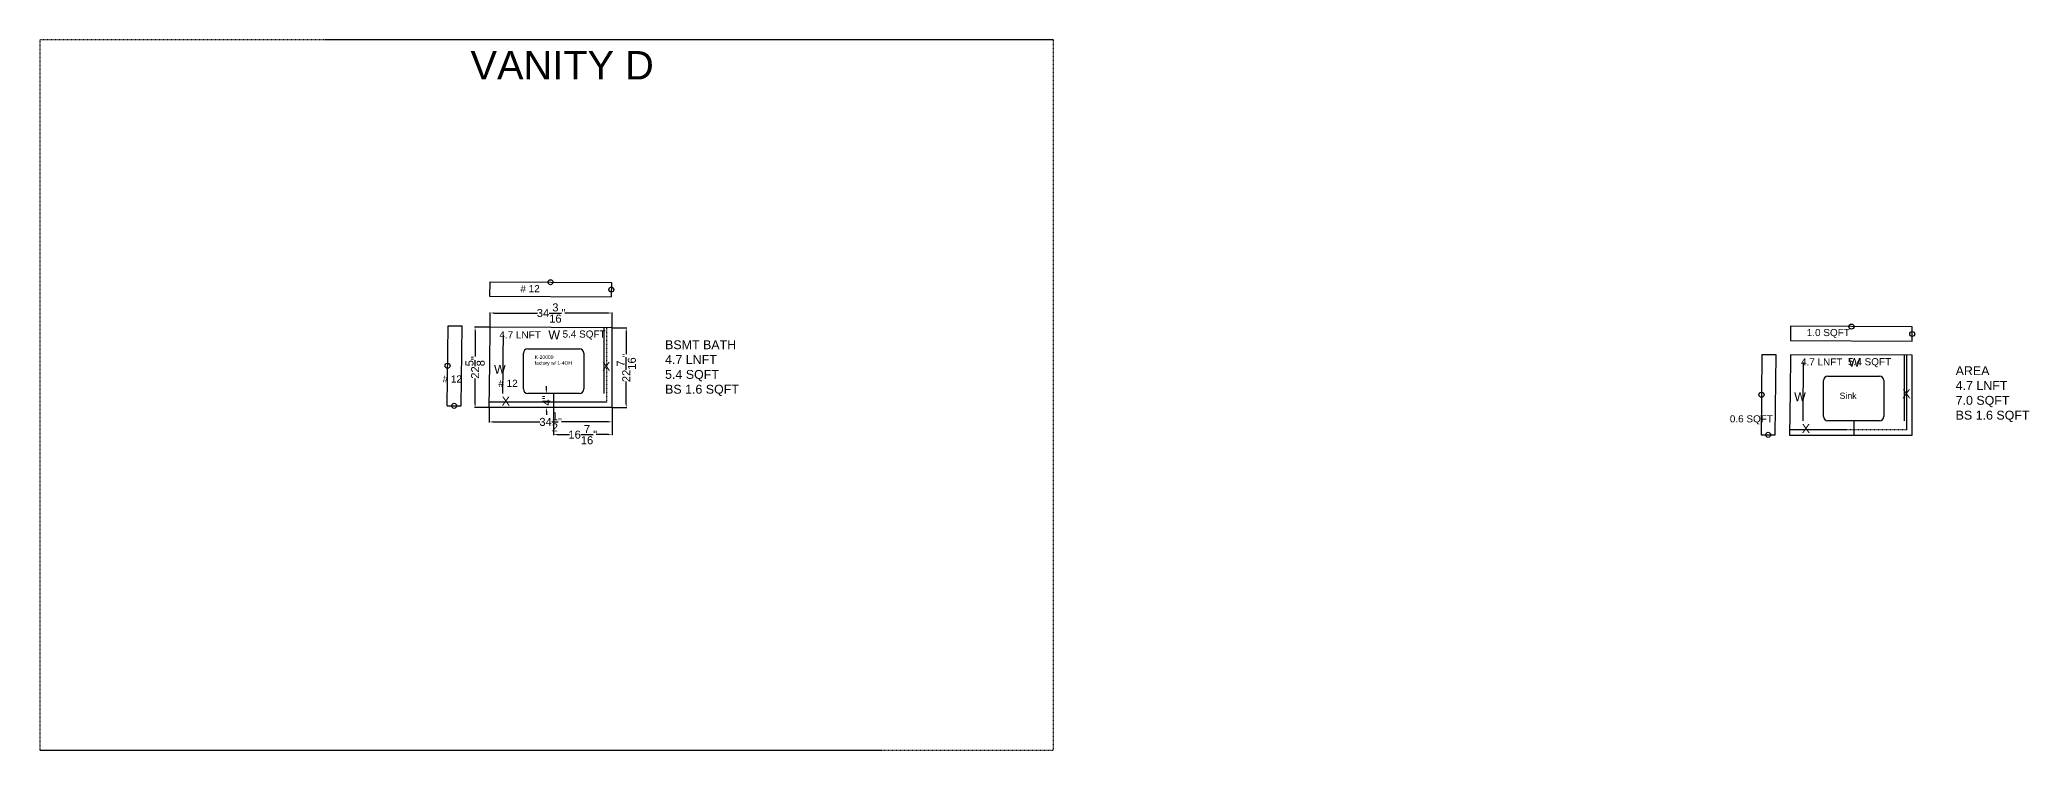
# Model space of a CAD drawing. Extents: x -347 to 953, y -714 to 758.
# Drawn here: x 365 to 924, y -714 to -514 of the extents above; entities that cross this region are included whole.
import ezdxf
from ezdxf.enums import TextEntityAlignment as Align

# ---------------------------------------------------------------- set-up
doc = ezdxf.new("R2010")
doc.units = 0
doc.header["$MEASUREMENT"] = 0
doc.linetypes.add('DASHED', pattern=[0.75, 0.5, -0.25])
doc.layers.get('0').update_dxf_attribs({"linetype": 'CONTINUOUS'})
doc.layers.get('Defpoints').update_dxf_attribs({"linetype": 'CONTINUOUS'})
for name, color, linetype in [('_CURVE', 7, 'CONTINUOUS'), ('BACK_SPLASH', 211, 'CONTINUOUS'), ('BLUE_BLUE', 5, 'CONTINUOUS'), ('GREEN_TEXT', 90, 'CONTINUOUS'), ('ORANGE_CABS', 30, 'DASHED'), ('RED_WALL', 1, 'CONTINUOUS')]:
    doc.layers.add(name, color=color, linetype=linetype)
doc.layers.add('No Print', color=8, linetype='CONTINUOUS', plot=False)
doc.styles.add('Model Text', font='arial.ttf', dxfattribs={"height": 2})
doc.styles.get("Standard").update_dxf_attribs({"font": 'arial.ttf'})
doc.dimstyles.get("Standard").update_dxf_attribs({"dimtxt": 2.25, "dimasz": 1, "dimexe": 0.18, "dimexo": 0.0625, "dimgap": 0.09, "dimtad": 0, "dimdec": 4, "dimzin": 0, "dimdsep": 46, "dimlunit": 5, "dimtxsty": 'Standard', "dimcen": 1, "dimclrd": 3, "dimclre": 3, "dimadec": 0, "dimazin": 0, "dimtfac": 1, "dimtdec": 4, "dimtofl": 0, "dimtmove": 0, "dimatfit": 3, "dimfxl": 1, "dimtolj": 1, "dimtzin": 0, "dimarcsym": 0})

# ---------------------------------------------------------------- blocks, each defined once
blk = doc.blocks.new('*D160')
at = {"color": 3, "linetype": 'Continuous', "lineweight": -2, "transparency": 16777216}
for p, q in [((491.42, -594.54), (491.42, -590.42)), ((492.42, -590.6), (504.69, -590.6)), ((524.64, -590.6), (512.36, -590.6)), ((525.64, -594.72), (525.64, -590.42))]:
    blk.add_line(p, q, dxfattribs=at)
at = {"color": 3, "linetype": 'Continuous', "transparency": 16777216}
for points in [[(492.42, -590.44), (492.42, -590.77), (491.42, -590.6)], [(524.64, -590.44), (524.64, -590.77), (525.64, -590.6)]]:
    blk.add_solid(points, dxfattribs=at)
at = {"layer": 'Defpoints', "color": 0, "linetype": 'Continuous', "transparency": 16777216}
for p in [(525.64, -590.6), (491.42, -594.6), (525.64, -594.78)]:
    blk.add_point(p, dxfattribs=at)
at = {"color": 0, "linetype": 'Continuous', "transparency": 16777216, "insert": (508.53, -590.6), "char_height": 2.25, "attachment_point": 5}
blk.add_mtext('\\A1;34{\\H1x;\\S3/16;}"', dxfattribs=at)
blk = doc.blocks.new('*D161')
at = {"color": 3, "linetype": 'Continuous', "lineweight": -2, "transparency": 16777216}
for p, q in [((525.7, -594.78), (529.82, -594.78)), ((529.64, -595.78), (529.64, -602.14)), ((529.64, -616.22), (529.64, -609.86)), ((525.7, -617.22), (529.82, -617.22))]:
    blk.add_line(p, q, dxfattribs=at)
at = {"color": 3, "linetype": 'Continuous', "transparency": 16777216}
for points in [[(529.47, -595.78), (529.8, -595.78), (529.64, -594.78)], [(529.47, -616.22), (529.8, -616.22), (529.64, -617.22)]]:
    blk.add_solid(points, dxfattribs=at)
at = {"layer": 'Defpoints', "color": 0, "linetype": 'Continuous', "transparency": 16777216}
for p in [(525.64, -594.78), (525.64, -617.22), (529.64, -617.22)]:
    blk.add_point(p, dxfattribs=at)
at = {"color": 0, "linetype": 'Continuous', "transparency": 16777216, "insert": (529.64, -606), "char_height": 2.25, "attachment_point": 5, "rotation": 90}
blk.add_mtext('\\A1;22{\\H1x;\\S7/16;}"', dxfattribs=at)
blk = doc.blocks.new('*D162')
at = {"color": 3, "linetype": 'Continuous', "lineweight": -2, "transparency": 16777216}
for p, q in [((491.14, -617.28), (491.14, -621.4)), ((525.64, -617.28), (525.64, -621.4)), ((492.14, -621.22), (505.31, -621.22)), ((524.64, -621.22), (511.47, -621.22))]:
    blk.add_line(p, q, dxfattribs=at)
at = {"color": 3, "linetype": 'Continuous', "transparency": 16777216}
for points in [[(492.14, -621.05), (492.14, -621.39), (491.14, -621.22)], [(524.64, -621.05), (524.64, -621.39), (525.64, -621.22)]]:
    blk.add_solid(points, dxfattribs=at)
at = {"layer": 'Defpoints', "color": 0, "linetype": 'Continuous', "transparency": 16777216}
for p in [(491.14, -617.22), (525.64, -617.22), (491.14, -621.22)]:
    blk.add_point(p, dxfattribs=at)
at = {"color": 0, "linetype": 'Continuous', "transparency": 16777216, "insert": (508.39, -621.22), "char_height": 2.25, "attachment_point": 5}
blk.add_mtext('\\A1;34{\\H1x;\\S1/2;}"', dxfattribs=at)
blk = doc.blocks.new('*D163')
at = {"color": 3, "linetype": 'Continuous', "lineweight": -2, "transparency": 16777216}
for p, q in [((491.36, -594.6), (486.96, -594.6)), ((487.14, -595.6), (487.14, -602.81)), ((487.14, -616.22), (487.14, -609.01)), ((491.08, -617.22), (486.96, -617.22))]:
    blk.add_line(p, q, dxfattribs=at)
at = {"color": 3, "linetype": 'Continuous', "transparency": 16777216}
for points in [[(486.98, -595.6), (487.31, -595.6), (487.14, -594.6)], [(486.98, -616.22), (487.31, -616.22), (487.14, -617.22)]]:
    blk.add_solid(points, dxfattribs=at)
at = {"layer": 'Defpoints', "color": 0, "linetype": 'Continuous', "transparency": 16777216}
for p in [(487.14, -594.6), (491.42, -594.6), (491.14, -617.22)]:
    blk.add_point(p, dxfattribs=at)
at = {"color": 0, "linetype": 'Continuous', "transparency": 16777216, "insert": (487.14, -605.91), "char_height": 2.25, "attachment_point": 5, "rotation": 90}
blk.add_mtext('\\A1;22{\\H1x;\\S5/8;}"', dxfattribs=at)
blk = doc.blocks.new('*D184')
at = {"color": 3, "linetype": 'Continuous', "lineweight": -2, "transparency": 16777216}
for p, q in [((509.21, -613.28), (509.21, -624.99)), ((525.64, -617.28), (525.64, -624.99)), ((510.21, -624.81), (513.69, -624.81)), ((524.64, -624.81), (521.15, -624.81))]:
    blk.add_line(p, q, dxfattribs=at)
at = {"color": 3, "linetype": 'Continuous', "transparency": 16777216}
for points in [[(510.21, -624.64), (510.21, -624.97), (509.21, -624.81)], [(524.64, -624.64), (524.64, -624.97), (525.64, -624.81)]]:
    blk.add_solid(points, dxfattribs=at)
at = {"layer": 'Defpoints', "color": 0, "linetype": 'Continuous', "transparency": 16777216}
for p in [(509.21, -613.22), (525.64, -617.22), (525.64, -624.81)]:
    blk.add_point(p, dxfattribs=at)
at = {"color": 0, "linetype": 'Continuous', "transparency": 16777216, "insert": (517.42, -624.81), "char_height": 2.25, "attachment_point": 5}
blk.add_mtext('\\A1;16{\\H1x;\\S7/16;}"', dxfattribs=at)
blk = doc.blocks.new('*D185')
at = {"color": 3, "linetype": 'Continuous', "lineweight": -2, "transparency": 16777216}
for p, q in [((509.15, -613.22), (507, -613.22)), ((507.18, -612.22), (507.18, -611.22)), ((509.15, -617.22), (507, -617.22)), ((507.18, -618.22), (507.18, -619.22))]:
    blk.add_line(p, q, dxfattribs=at)
at = {"color": 3, "linetype": 'Continuous', "transparency": 16777216}
for points in [[(507.01, -612.22), (507.35, -612.22), (507.18, -613.22)], [(507.01, -618.22), (507.35, -618.22), (507.18, -617.22)]]:
    blk.add_solid(points, dxfattribs=at)
at = {"layer": 'Defpoints', "color": 0, "linetype": 'Continuous', "transparency": 16777216}
for p in [(507.18, -613.22), (509.21, -613.22), (509.21, -617.22)]:
    blk.add_point(p, dxfattribs=at)
at = {"color": 0, "linetype": 'Continuous', "transparency": 16777216, "insert": (507.18, -615.22), "char_height": 2.25, "attachment_point": 5, "rotation": 90}
blk.add_mtext('\\A1;4"', dxfattribs=at)

msp = doc.modelspace()

# ---------------------------------------------------------------- linework, layer by layer
at = {"color": 3, "linetype": 'Continuous'}
for centre in [(508.353418, -581.936629), (525.451636, -584.027184), (874.14151, -594.410826), (891.239728, -596.50138), (479.387045, -605.437002), (848.852345, -613.587664), (481.249378, -616.712748), (850.714678, -624.863409)]:
    msp.add_circle(centre, 0.707983, dxfattribs=at)
at = {"layer": '_CURVE', "color": 4, "linetype": 'Continuous'}
for p, q in [((500.70756, -611.968432), (500.70756, -601.905932)), ((501.95756, -600.655932), (516.45756, -600.655932)), ((517.70756, -601.905932), (517.70756, -611.968432)), ((866.279347, -619.686738), (866.279347, -609.624238)), ((867.529347, -608.374238), (882.029347, -608.374238)), ((883.279347, -609.624238), (883.279347, -619.686738)), ((516.45756, -613.218432), (501.95756, -613.218432)), ((882.029347, -620.936738), (867.529347, -620.936738))]:
    msp.add_line(p, q, dxfattribs=at)
for centre, start, end in [((501.95756, -601.905932), 90, 180), ((516.45756, -601.905932), 0, 90), ((867.529347, -609.624238), 90, 180), ((882.029347, -609.624238), 0, 90), ((501.95756, -611.968432), 180, 270), ((516.45756, -611.968432), 270, 0), ((867.529347, -619.686738), 180, 270), ((882.029347, -619.686738), 270, 0)]:
    msp.add_arc(centre, 1.25, start, end, dxfattribs=at)
at = {"layer": 'BACK_SPLASH', "color": 211}
for p, q in [((491.244611, -581.846046), (491.223433, -585.84599)), ((491.223433, -585.84599), (525.441047, -586.027156)), ((491.244611, -581.846046), (525.462225, -582.027212)), ((525.462225, -582.027212), (525.441047, -586.027156)), ((479.249527, -616.688305), (479.524564, -594.1857)), ((479.524564, -594.1857), (483.524265, -594.234586)), ((483.249228, -616.737191), (483.524265, -594.234586)), ((479.249527, -616.688305), (483.249228, -616.737191))]:
    msp.add_line(p, q, dxfattribs=at)
for points in [[(891.250317, -594.501408), (857.032703, -594.320243), (857.011525, -598.320187), (891.229139, -598.501352)], [(852.714528, -624.887852), (852.989565, -602.385247), (848.989863, -602.336361), (848.714827, -624.838966)]]:
    msp.add_lwpolyline(points, close=True, dxfattribs=at)
at = {"layer": 'BLUE_BLUE', "color": 5}
for q in [(525.636175, -594.78299), (491.142443, -617.218432)]:
    msp.add_line((525.636175, -617.218432), q, dxfattribs=at)
msp.add_lwpolyline([(856.990347, -602.320131), (856.892425, -612.641739), (856.71423, -624.936738), (891.207961, -624.936738), (891.207961, -602.501296)], close=True, dxfattribs=at)
at = {"layer": 'No Print', "linetype": 'DASHED', "ltscale": 0.5}
msp.add_lwpolyline([(364.741515, -713.576111), (649.780928, -713.576111), (649.780928, -513.747203), (364.741515, -513.747203)], close=True, dxfattribs=at)
at = {"layer": 'ORANGE_CABS', "color": 30, "linetype": 'DASHED', "ltscale": 0.5}
for p, q in [((494.95404, -613.218432), (495.109629, -596.777036)), ((523.46108, -613.218432), (523.46108, -594.771474)), ((524.164148, -615.718432), (524.164148, -594.775197)), ((889.032867, -620.936738), (889.032867, -602.48978)), ((889.735935, -623.436738), (889.735935, -602.493503)), ((860.525826, -620.936738), (860.681415, -604.495342)), ((524.164147, -615.718432), (491.164183, -615.718432)), ((889.735934, -623.436738), (856.73597, -623.436738))]:
    msp.add_line(p, q, dxfattribs=at)
at = {"layer": 'RED_WALL', "color": 1}
for p, q in [((491.320638, -604.923433), (491.418561, -594.601825)), ((525.636175, -594.78299), (491.418561, -594.601825)), ((491.142443, -617.218432), (491.320638, -604.923433)), ((509.20756, -613.218432), (509.20756, -617.218432)), ((874.779347, -620.936738), (874.779347, -624.936738))]:
    msp.add_line(p, q, dxfattribs=at)

# ---------------------------------------------------------------- texts
at = {"linetype": 'Continuous', "attachment_point": 1, "style": 'Model Text'}
for s, width, insert, char_height in [('VANITY D', 134.25107034, (485.85719, -516.909219), 8), ('{\\C3;BSMT BATH\\P}4.7 LNFT\\P5.4 SQFT{\\C3;\\P\\C6;BS 1.6 SQFT}', 29.66556514, (540.559456, -598.286166), 2.5), ('K-20000\\Pfactory w/ 1-4OH', 22.67607236, (503.896102, -602.496325), 1), ('{\\C3;AREA\\P}4.7 LNFT\\P7.0 SQFT{\\C3;\\P\\C6;BS 1.6 SQFT}', 29.66556514, (903.441551, -605.578911), 2.5)]:
    msp.add_mtext_dynamic_manual_height_columns(s, width=width, gutter_width=10, heights=[0], dxfattribs=dict(at, insert=insert, char_height=char_height))
at = {"linetype": 'Continuous', "char_height": 2, "attachment_point": 5, "style": 'Model Text'}
for s, insert in [('# 12', (502.600529, -583.762204)), ('4.7 LNFT', (499.790018, -596.744697)), ('5.4 SQFT', (517.778924, -596.792665)), ('1.0 SQFT', (867.63321, -596.373923)), ('4.7 LNFT', (865.766728, -604.362995)), ('5.4 SQFT', (879.235865, -604.573741)), ('# 12', (480.714571, -609.154511)), ('# 12', (496.403194, -610.389701)), ('0.6 SQFT', (846.002548, -620.642072))]:
    msp.add_mtext(s, dxfattribs=dict(at, insert=insert))
at = {"layer": 'GREEN_TEXT', "color": 90}
for s, height, p in [('W', 2.5, (507.737428, -595.504489)), ('W', 2.5, (873.309215, -603.222795)), ('W', 2.5, (492.453555, -605.180777)), ('X', 2.5, (522.85054, -604.348719)), ('X', 2.5, (494.611064, -614.12495)), ('W', 2.5, (858.025341, -612.899083)), ('Sink', 1.75, (870.826472, -612.994609)), ('X', 2.5, (888.422326, -612.067025)), ('X', 2.5, (860.182851, -621.843256))]:
    msp.add_text(s, height=height, dxfattribs=at).set_placement(p, align=Align.TOP_LEFT)

# ---------------------------------------------------------------- dimensions: what is measured, and where the dimension line sits
at = {"linetype": 'Continuous'}
for base, p1, p2, picture, middle in [((525.636175, -590.601881), (491.418561, -594.601825), (525.636175, -594.78299), '*D160', (508.527368, -590.601881)), ((525.636175, -624.805423), (509.20756, -613.218432), (525.636175, -617.218432), '*D184', (517.421867, -624.805423)), ((491.142443, -621.218432), (525.636175, -617.218432), (491.142443, -617.218432), '*D162', (508.389309, -621.218432))]:
    dim = msp.add_linear_dim(base=base, p1=p1, p2=p2, dimstyle='Standard', override={"dimpost": '"'}, dxfattribs=at)
    dim.commit()
    dim.dimension.update_dxf_attribs({"geometry": picture, "text_midpoint": middle})
for base, p1, p2, picture, middle in [((487.142742, -594.601825), (491.142443, -617.218432), (491.418561, -594.601825), '*D163', (487.142742, -605.910128)), ((529.636175, -617.218432), (525.636175, -594.78299), (525.636175, -617.218432), '*D161', (529.636175, -606.000711)), ((507.181264, -613.218432), (509.20756, -617.218432), (509.20756, -613.218432), '*D185', (507.181264, -615.218432))]:
    dim = msp.add_linear_dim(base=base, p1=p1, p2=p2, angle=90, dimstyle='Standard', override={"dimpost": '"'}, dxfattribs=at)
    dim.commit()
    dim.dimension.update_dxf_attribs({"geometry": picture, "text_midpoint": middle})

doc.saveas('drawing.dxf')
